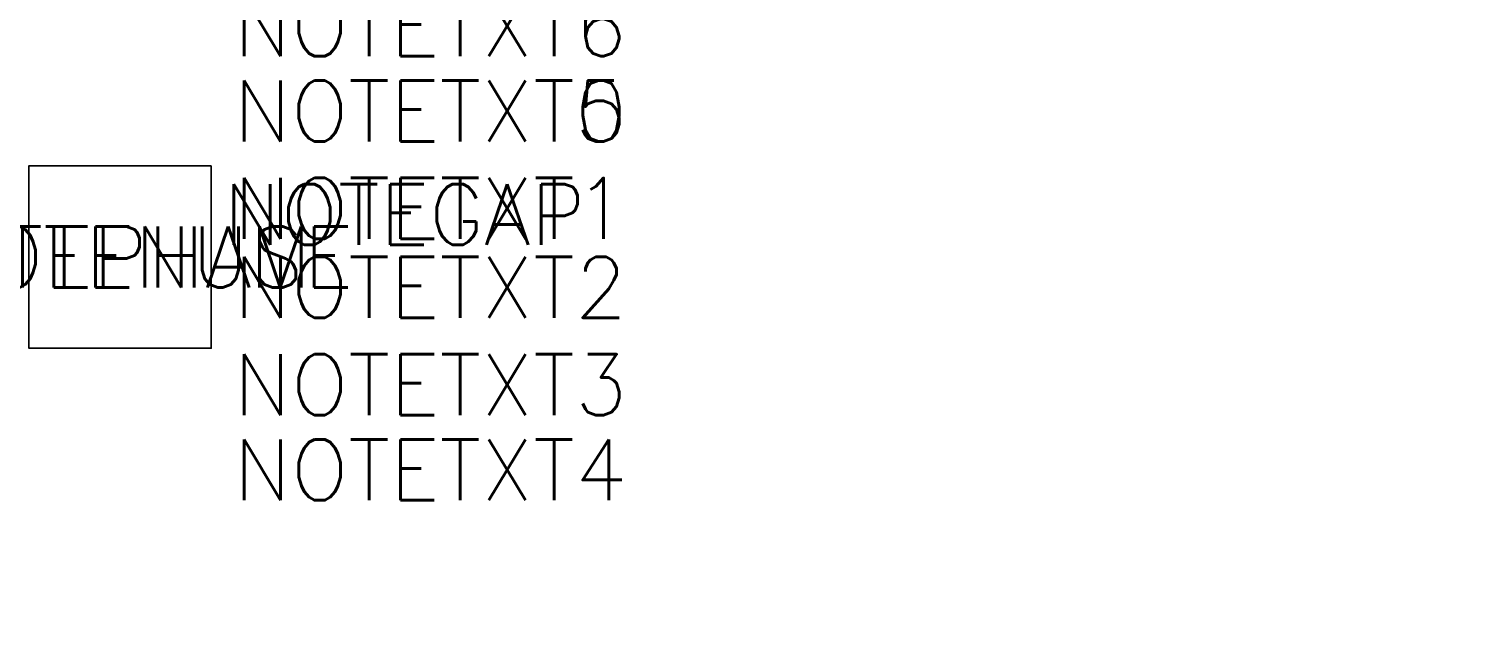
# Model space of a CAD drawing. Extents: x -1.5 to 22.3, y -6.2 to 3.8.
import ezdxf
from ezdxf.enums import TextEntityAlignment as Align

# ---------------------------------------------------------------- set-up
doc = ezdxf.new("R2010")
doc.units = 0
doc.header["$MEASUREMENT"] = 0
doc.layers.get('0').update_dxf_attribs({"lineweight": 35})
doc.layers.get('Defpoints').update_dxf_attribs({"lineweight": 35})
doc.styles.add('Simplex', font='simplex.shx', dxfattribs={"width": 0.75})
doc.styles.get("Standard").update_dxf_attribs({"font": 'romans.shx', "width": 0.75})

msp = doc.modelspace()

# ---------------------------------------------------------------- linework, layer by layer
msp.add_line((0, 0), (1, 0))

# ---------------------------------------------------------------- texts
at = {"style": 'Simplex'}
msp.add_attdef('NOTEGAP', (1.7, 0.2), '%%u      ', height=1, dxfattribs=at)
at = {"lineweight": 30, "flags": 104}
for tag, text, p in [('NOTETXT2', '%%oLINE 2 TEXT', (1.87, 0)), ('NOTETXT4', 'LINE 4 TEXT', (1.87, -3))]:
    msp.add_attdef(tag, text=text, height=1, dxfattribs=at).set_placement(p, align=Align.TOP_LEFT)
msp.add_attdef('NOTETXT1', text='%%uLINE 1 TEXT', height=1, dxfattribs=at).set_placement((1.87, 0), align=Align.BOTTOM_LEFT)
at = {"layer": 'Defpoints', "lineweight": 30, "flags": 104}
msp.add_attdef('NOTETXT0', text='', height=1, dxfattribs=at).set_placement((1.87, 1.6), align=Align.BOTTOM_LEFT)

# ---------------------------------------------------------------- next in the draw order: wipeouts: each hides what was drawn before it
msp.add_wipeout([(-1.5, 1.5), (1.5, 1.5), (1.5, -1.5), (-1.5, -1.5)])

# ---------------------------------------------------------------- next in the draw order: linework, layer by layer
msp.add_lwpolyline([(1.5, 1.5), (-1.5, 1.5), (-1.5, -1.5), (1.5, -1.5)], close=True)

# ---------------------------------------------------------------- next in the draw order: texts
at = {"lineweight": 30, "flags": 104}
for tag, text, p in [('NOTETXT6', 'LINE 6 TEXT', (1.87, 3)), ('NOTETXT5', 'LINE 5 TEXT', (1.87, 1.6))]:
    msp.add_attdef(tag, text=text, height=1, dxfattribs=at).set_placement(p, align=Align.BOTTOM_LEFT)
at = {"lineweight": 30}
for tag, text, flags in [('NOTEPHASE', '1', 106), ('NOTENUM', 'XX', 104)]:
    msp.add_attdef(tag, text=text, height=1, dxfattribs=dict(at, flags=flags)).set_placement((0, 0), align=Align.MIDDLE_CENTER)
at = {"lineweight": 30, "flags": 104}
msp.add_attdef('NOTETXT3', text='LINE 3 TEXT', height=1, dxfattribs=at).set_placement((1.87, -1.6), align=Align.TOP_LEFT)

doc.saveas('drawing.dxf')
